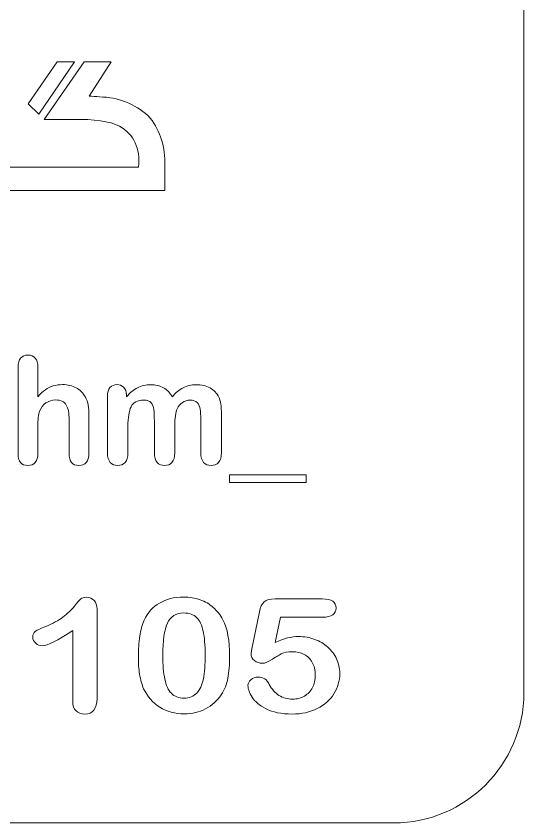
# Model space of a CAD drawing. Header units: millimetres. Extents: x -171.2 to -131.4, y -142.8 to -103.
# Drawn here: x -143.16 to -131.44, y -142.78 to -124.14 of the extents above; entities that cross this region are included whole.
import ezdxf

# ---------------------------------------------------------------- set-up
doc = ezdxf.new("R2010")
doc.units = ezdxf.units.MM
doc.header["$MEASUREMENT"] = 0
doc.layers.add('Layer 1', color=7, linetype='Continuous')

msp = doc.modelspace()

# ---------------------------------------------------------------- linework, layer by layer
at = {"layer": 'Layer 1', "color": 250, "lineweight": 9}
msp.add_open_spline([(-168.2402, -102.9757), (-168.2402, -102.9757), (-134.4402, -102.9757), (-134.4402, -102.9757), (-132.7902, -102.9757), (-131.4402, -104.3256), (-131.4402, -105.9756), (-131.4402, -105.9756), (-131.4402, -139.7758), (-131.4402, -139.7758), (-131.4402, -141.4258), (-132.7902, -142.7757), (-134.4402, -142.7757), (-134.4402, -142.7757), (-168.2402, -142.7757), (-168.2402, -142.7757), (-169.8902, -142.7757), (-171.2402, -141.4258), (-171.2402, -139.7758), (-171.2402, -139.7758), (-171.2402, -105.9756), (-171.2402, -105.9756), (-171.2402, -104.3256), (-169.8902, -102.9757), (-168.2402, -102.9757)], degree=3, knots=[0, 0, 0, 0, 0.125, 0.125, 0.125, 0.25, 0.25, 0.25, 0.375, 0.375, 0.375, 0.5, 0.5, 0.5, 0.625, 0.625, 0.625, 0.75, 0.75, 0.75, 0.875, 0.875, 0.875, 1, 1, 1, 1], dxfattribs=at)
at = {"layer": 'Layer 1', "lineweight": 9}
for points, knots in [([(-142.5125, -126.5319), (-142.5125, -126.5319), (-141.8442, -126.5265), (-141.8442, -126.5265), (-141.3615, -126.5159), (-141.0008, -126.5689), (-140.7727, -126.6803), (-140.4332, -126.8766), (-140.29, -127.1949), (-140.3325, -127.6298), (-140.3325, -127.6298), (-142.9762, -127.6298), (-142.9762, -127.6298), (-142.9762, -127.6298), (-143.1597, -127.6298), (-143.1597, -127.6298), (-143.1597, -127.6298), (-143.374, -127.6298), (-143.374, -127.6298), (-143.6604, -127.5979), (-143.7984, -127.4389), (-143.7879, -127.1471), (-143.7879, -127.1471), (-143.7878, -125.1739), (-143.7878, -125.1739), (-143.7878, -125.1739), (-144.4402, -125.1739), (-144.4402, -125.1739), (-144.4402, -125.1739), (-144.4402, -127.3965), (-144.4402, -127.3965), (-144.4296, -127.5449), (-144.4031, -127.6722), (-144.35, -127.7783), (-144.2228, -128.0382), (-144.0053, -128.1708), (-143.6923, -128.1708), (-143.6923, -128.1708), (-143.1491, -128.1708), (-143.1491, -128.1708), (-143.1491, -128.1708), (-142.9762, -128.1708), (-142.9762, -128.1708), (-142.9762, -128.1708), (-139.7278, -128.1708), (-139.7278, -128.1708), (-139.7278, -128.1708), (-139.7278, -127.5555), (-139.7278, -127.5555), (-139.7278, -127.5555), (-139.7278, -127.5184), (-139.7278, -127.5184), (-139.7278, -127.0941), (-139.8551, -126.7387), (-140.1096, -126.4416), (-140.4278, -126.1606), (-140.8045, -126.0173), (-141.2342, -126.0067), (-141.3137, -125.9961), (-141.3986, -125.9908), (-141.4729, -125.9908), (-141.4729, -125.9908), (-140.9637, -125.1952), (-140.9637, -125.1952), (-140.9637, -125.1952), (-141.5843, -125.1952), (-141.5843, -125.1952), (-141.5843, -125.1952), (-142.5125, -126.5319), (-142.5125, -126.5319)], [0, 0, 0, 0, 0.0434783, 0.0434783, 0.0434783, 0.0869565, 0.0869565, 0.0869565, 0.1304348, 0.1304348, 0.1304348, 0.173913, 0.173913, 0.173913, 0.2173913, 0.2173913, 0.2173913, 0.2608696, 0.2608696, 0.2608696, 0.3043478, 0.3043478, 0.3043478, 0.3478261, 0.3478261, 0.3478261, 0.3913043, 0.3913043, 0.3913043, 0.4347826, 0.4347826, 0.4347826, 0.4782609, 0.4782609, 0.4782609, 0.5217391, 0.5217391, 0.5217391, 0.5652174, 0.5652174, 0.5652174, 0.6086957, 0.6086957, 0.6086957, 0.6521739, 0.6521739, 0.6521739, 0.6956522, 0.6956522, 0.6956522, 0.7391304, 0.7391304, 0.7391304, 0.7826087, 0.7826087, 0.7826087, 0.826087, 0.826087, 0.826087, 0.8695652, 0.8695652, 0.8695652, 0.9130435, 0.9130435, 0.9130435, 0.9565217, 0.9565217, 0.9565217, 1, 1, 1, 1]), ([(-142.8838, -126.1658), (-142.8838, -126.1658), (-142.6345, -126.4098), (-142.6345, -126.4098), (-142.6345, -126.4098), (-141.8071, -125.1952), (-141.8071, -125.1952), (-141.8071, -125.1952), (-142.2101, -125.1952), (-142.2101, -125.1952), (-142.2101, -125.1952), (-142.8838, -126.1658), (-142.8838, -126.1658)], [0, 0, 0, 0, 0.25, 0.25, 0.25, 0.5, 0.5, 0.5, 0.75, 0.75, 0.75, 1, 1, 1, 1]), ([(-142.718, -132.0397), (-142.7594, -131.9949), (-142.8146, -131.9707), (-142.8869, -131.9707), (-142.9593, -131.9707), (-143.0144, -131.9949), (-143.0558, -132.0397), (-143.0937, -132.0879), (-143.1143, -132.1568), (-143.1143, -132.2498), (-143.1143, -132.2498), (-143.1143, -134.2417), (-143.1143, -134.2417), (-143.1143, -134.4277), (-143.0386, -134.5208), (-142.8869, -134.5208), (-142.8146, -134.5208), (-142.7594, -134.4967), (-142.718, -134.4485), (-142.6767, -134.4002), (-142.656, -134.3313), (-142.656, -134.2417), (-142.656, -134.2417), (-142.656, -133.6352), (-142.656, -133.6352), (-142.656, -133.4594), (-142.6423, -133.3388), (-142.6181, -133.2699), (-142.5871, -133.1872), (-142.5389, -133.1252), (-142.4734, -133.0769), (-142.4045, -133.0321), (-142.3321, -133.008), (-142.2494, -133.008), (-142.1288, -133.008), (-142.0461, -133.0459), (-142.0013, -133.1252), (-141.9565, -133.2044), (-141.9358, -133.3182), (-141.9358, -133.4663), (-141.9358, -133.4663), (-141.9358, -134.2417), (-141.9358, -134.2417), (-141.9358, -134.4277), (-141.86, -134.5208), (-141.7084, -134.5208), (-141.6394, -134.5208), (-141.5843, -134.4967), (-141.5395, -134.4485), (-141.4982, -134.4037), (-141.4775, -134.3347), (-141.4775, -134.2417), (-141.4775, -134.2417), (-141.4775, -133.363), (-141.4775, -133.363), (-141.4775, -133.2733), (-141.4844, -133.1941), (-141.4947, -133.1252), (-141.505, -133.0597), (-141.5292, -132.9976), (-141.5602, -132.9425), (-141.6119, -132.8495), (-141.6842, -132.7771), (-141.7739, -132.7254), (-141.8634, -132.6772), (-141.9668, -132.653), (-142.084, -132.653), (-142.1598, -132.653), (-142.2322, -132.6634), (-142.3011, -132.6841), (-142.3666, -132.7013), (-142.4285, -132.7323), (-142.4837, -132.7702), (-142.5423, -132.8115), (-142.5974, -132.8633), (-142.656, -132.9322), (-142.656, -132.9322), (-142.656, -132.2498), (-142.656, -132.2498), (-142.656, -132.1568), (-142.6767, -132.0879), (-142.718, -132.0397), (-142.718, -132.0397), (-142.718, -132.0397), (-142.718, -132.0397)], [0, 0, 0, 0, 0.0357143, 0.0357143, 0.0357143, 0.0714286, 0.0714286, 0.0714286, 0.1071429, 0.1071429, 0.1071429, 0.1428571, 0.1428571, 0.1428571, 0.1785714, 0.1785714, 0.1785714, 0.2142857, 0.2142857, 0.2142857, 0.25, 0.25, 0.25, 0.2857143, 0.2857143, 0.2857143, 0.3214286, 0.3214286, 0.3214286, 0.3571429, 0.3571429, 0.3571429, 0.3928571, 0.3928571, 0.3928571, 0.4285714, 0.4285714, 0.4285714, 0.4642857, 0.4642857, 0.4642857, 0.5, 0.5, 0.5, 0.5357143, 0.5357143, 0.5357143, 0.5714286, 0.5714286, 0.5714286, 0.6071429, 0.6071429, 0.6071429, 0.6428571, 0.6428571, 0.6428571, 0.6785714, 0.6785714, 0.6785714, 0.7142857, 0.7142857, 0.7142857, 0.75, 0.75, 0.75, 0.7857143, 0.7857143, 0.7857143, 0.8214286, 0.8214286, 0.8214286, 0.8571429, 0.8571429, 0.8571429, 0.8928571, 0.8928571, 0.8928571, 0.9285714, 0.9285714, 0.9285714, 0.9642857, 0.9642857, 0.9642857, 1, 1, 1, 1]), ([(-139.4443, -133.2113), (-139.4168, -133.1493), (-139.372, -133.101), (-139.3169, -133.0666), (-139.2651, -133.0287), (-139.2065, -133.0114), (-139.1446, -133.0114), (-139.0722, -133.0114), (-139.0136, -133.0321), (-138.9757, -133.0735), (-138.9412, -133.1114), (-138.9171, -133.163), (-138.9102, -133.2216), (-138.8999, -133.2802), (-138.8964, -133.3595), (-138.8964, -133.4594), (-138.8964, -133.4594), (-138.8964, -134.2314), (-138.8964, -134.2314), (-138.8964, -134.3278), (-138.8757, -134.4002), (-138.831, -134.4485), (-138.7862, -134.4967), (-138.7276, -134.5208), (-138.6586, -134.5208), (-138.5862, -134.5208), (-138.5311, -134.4967), (-138.4863, -134.4485), (-138.4416, -134.4002), (-138.4209, -134.3278), (-138.4209, -134.2314), (-138.4209, -134.2314), (-138.4209, -133.3353), (-138.4209, -133.3353), (-138.4209, -133.1561), (-138.4416, -133.0253), (-138.4794, -132.9425), (-138.5242, -132.8495), (-138.5932, -132.7806), (-138.6828, -132.7289), (-138.7758, -132.6806), (-138.8826, -132.6565), (-139.0067, -132.6565), (-139.117, -132.6565), (-139.2134, -132.6806), (-139.3031, -132.7254), (-139.3926, -132.7702), (-139.4754, -132.8391), (-139.5512, -132.9356), (-139.6063, -132.8426), (-139.6752, -132.7702), (-139.758, -132.7254), (-139.8406, -132.6806), (-139.9406, -132.6565), (-140.0543, -132.6565), (-140.1646, -132.6565), (-140.268, -132.6806), (-140.3575, -132.7254), (-140.4471, -132.7702), (-140.5333, -132.8391), (-140.6126, -132.9356), (-140.6126, -132.9356), (-140.6125, -132.8908), (-140.6125, -132.8908), (-140.6125, -132.815), (-140.6333, -132.7598), (-140.678, -132.7151), (-140.7193, -132.6737), (-140.771, -132.653), (-140.8331, -132.653), (-140.8986, -132.653), (-140.9503, -132.6772), (-140.9916, -132.722), (-141.0296, -132.7667), (-141.0502, -132.8322), (-141.0502, -132.9184), (-141.0502, -132.9184), (-141.0502, -134.2314), (-141.0502, -134.2314), (-141.0502, -134.3278), (-141.0296, -134.4002), (-140.9847, -134.4485), (-140.9399, -134.4967), (-140.8813, -134.5208), (-140.8124, -134.5208), (-140.7435, -134.5208), (-140.6849, -134.4967), (-140.6435, -134.4485), (-140.5987, -134.4002), (-140.5781, -134.3278), (-140.5781, -134.2314), (-140.5781, -134.2314), (-140.5781, -133.611), (-140.5781, -133.611), (-140.5781, -133.4181), (-140.554, -133.2699), (-140.5057, -133.1665), (-140.4575, -133.0631), (-140.361, -133.0114), (-140.2094, -133.0114), (-140.1335, -133.0114), (-140.0784, -133.0321), (-140.044, -133.0735), (-140.0095, -133.1148), (-139.9888, -133.1665), (-139.9785, -133.2285), (-139.9716, -133.294), (-139.9681, -133.3836), (-139.9681, -133.5007), (-139.9681, -133.5007), (-139.9681, -134.2314), (-139.9681, -134.2314), (-139.9681, -134.3278), (-139.9475, -134.4002), (-139.9026, -134.4485), (-139.8613, -134.4967), (-139.8027, -134.5208), (-139.7338, -134.5208), (-139.6615, -134.5208), (-139.6063, -134.4967), (-139.5615, -134.4485), (-139.5167, -134.4002), (-139.496, -134.3278), (-139.496, -134.2314), (-139.496, -134.2314), (-139.496, -133.6214), (-139.496, -133.6214), (-139.496, -133.425), (-139.4788, -133.2871), (-139.4443, -133.2113), (-139.4443, -133.2113), (-139.4443, -133.2113), (-139.4443, -133.2113)], [0, 0, 0, 0, 0.0227273, 0.0227273, 0.0227273, 0.0454545, 0.0454545, 0.0454545, 0.0681818, 0.0681818, 0.0681818, 0.0909091, 0.0909091, 0.0909091, 0.1136364, 0.1136364, 0.1136364, 0.1363636, 0.1363636, 0.1363636, 0.1590909, 0.1590909, 0.1590909, 0.1818182, 0.1818182, 0.1818182, 0.2045455, 0.2045455, 0.2045455, 0.2272727, 0.2272727, 0.2272727, 0.25, 0.25, 0.25, 0.2727273, 0.2727273, 0.2727273, 0.2954545, 0.2954545, 0.2954545, 0.3181818, 0.3181818, 0.3181818, 0.3409091, 0.3409091, 0.3409091, 0.3636364, 0.3636364, 0.3636364, 0.3863636, 0.3863636, 0.3863636, 0.4090909, 0.4090909, 0.4090909, 0.4318182, 0.4318182, 0.4318182, 0.4545455, 0.4545455, 0.4545455, 0.4772727, 0.4772727, 0.4772727, 0.5, 0.5, 0.5, 0.5227273, 0.5227273, 0.5227273, 0.5454545, 0.5454545, 0.5454545, 0.5681818, 0.5681818, 0.5681818, 0.5909091, 0.5909091, 0.5909091, 0.6136364, 0.6136364, 0.6136364, 0.6363636, 0.6363636, 0.6363636, 0.6590909, 0.6590909, 0.6590909, 0.6818182, 0.6818182, 0.6818182, 0.7045455, 0.7045455, 0.7045455, 0.7272727, 0.7272727, 0.7272727, 0.75, 0.75, 0.75, 0.7727273, 0.7727273, 0.7727273, 0.7954545, 0.7954545, 0.7954545, 0.8181818, 0.8181818, 0.8181818, 0.8409091, 0.8409091, 0.8409091, 0.8636364, 0.8636364, 0.8636364, 0.8863636, 0.8863636, 0.8863636, 0.9090909, 0.9090909, 0.9090909, 0.9318182, 0.9318182, 0.9318182, 0.9545455, 0.9545455, 0.9545455, 0.9772727, 0.9772727, 0.9772727, 1, 1, 1, 1]), ([(-136.4679, -134.9102), (-136.4679, -134.9102), (-136.4679, -134.7379), (-136.4679, -134.7379), (-136.4679, -134.7379), (-138.2323, -134.7379), (-138.2323, -134.7379), (-138.2323, -134.7379), (-138.2323, -134.9102), (-138.2323, -134.9102), (-138.2323, -134.9102), (-136.4679, -134.9102), (-136.4679, -134.9102)], [0, 0, 0, 0, 0.25, 0.25, 0.25, 0.5, 0.5, 0.5, 0.75, 0.75, 0.75, 1, 1, 1, 1]), ([(-141.7756, -140.1878), (-141.725, -140.2357), (-141.6575, -140.2614), (-141.5733, -140.2614), (-141.3836, -140.2614), (-141.2909, -140.1399), (-141.2909, -139.9006), (-141.2909, -139.9006), (-141.2909, -137.8424), (-141.2909, -137.8424), (-141.2909, -137.7577), (-141.312, -137.6877), (-141.3583, -137.6399), (-141.4005, -137.592), (-141.4595, -137.5662), (-141.5312, -137.5662), (-141.5986, -137.5662), (-141.6407, -137.5773), (-141.6618, -137.5994), (-141.687, -137.6215), (-141.7376, -137.6767), (-141.8135, -137.7724), (-141.8893, -137.8645), (-141.9778, -137.9492), (-142.0789, -138.0228), (-142.18, -138.1001), (-142.3108, -138.1701), (-142.4751, -138.24), (-142.5889, -138.2842), (-142.6647, -138.3211), (-142.7111, -138.3505), (-142.7532, -138.38), (-142.7743, -138.4241), (-142.7743, -138.4867), (-142.7743, -138.5383), (-142.7532, -138.5862), (-142.7068, -138.6266), (-142.6647, -138.6672), (-142.6141, -138.6856), (-142.5552, -138.6856), (-142.433, -138.6856), (-142.2011, -138.5678), (-141.8514, -138.3358), (-141.8514, -138.3358), (-141.8514, -139.9706), (-141.8514, -139.9706), (-141.8514, -140.0664), (-141.8261, -140.1399), (-141.7756, -140.1878), (-141.7756, -140.1878), (-141.7756, -140.1878), (-141.7756, -140.1878)], [0, 0, 0, 0, 0.0588235, 0.0588235, 0.0588235, 0.1176471, 0.1176471, 0.1176471, 0.1764706, 0.1764706, 0.1764706, 0.2352941, 0.2352941, 0.2352941, 0.2941176, 0.2941176, 0.2941176, 0.3529412, 0.3529412, 0.3529412, 0.4117647, 0.4117647, 0.4117647, 0.4705882, 0.4705882, 0.4705882, 0.5294118, 0.5294118, 0.5294118, 0.5882353, 0.5882353, 0.5882353, 0.6470588, 0.6470588, 0.6470588, 0.7058824, 0.7058824, 0.7058824, 0.7647059, 0.7647059, 0.7647059, 0.8235294, 0.8235294, 0.8235294, 0.8823529, 0.8823529, 0.8823529, 0.9411765, 0.9411765, 0.9411765, 1, 1, 1, 1]), ([(-138.3865, -138.0854), (-138.4454, -137.9713), (-138.5213, -137.8755), (-138.6098, -137.7982), (-138.6941, -137.7209), (-138.7952, -137.662), (-138.9132, -137.6215), (-139.0269, -137.581), (-139.1534, -137.5626), (-139.2967, -137.5626), (-139.5116, -137.5626), (-139.6927, -137.6068), (-139.8487, -137.6988), (-140.0046, -137.7872), (-140.1226, -137.9197), (-140.2027, -138.0928), (-140.249, -138.1959), (-140.2827, -138.3211), (-140.3038, -138.4646), (-140.3249, -138.6119), (-140.3376, -138.7739), (-140.3376, -138.9543), (-140.3376, -139.0943), (-140.3291, -139.2268), (-140.308, -139.3447), (-140.287, -139.4661), (-140.2574, -139.5766), (-140.2153, -139.676), (-140.131, -139.8565), (-140.0046, -140), (-139.8403, -140.1031), (-139.6759, -140.2063), (-139.4905, -140.2578), (-139.2798, -140.2578), (-139.0986, -140.2578), (-138.9342, -140.221), (-138.7868, -140.1437), (-138.6393, -140.0664), (-138.5171, -139.9559), (-138.4244, -139.8159), (-138.3485, -139.7018), (-138.2979, -139.5729), (-138.2727, -139.433), (-138.2432, -139.2894), (-138.2305, -139.1201), (-138.2305, -138.9249), (-138.2305, -138.564), (-138.2811, -138.2842), (-138.3865, -138.0854), (-138.3865, -138.0854), (-138.3865, -138.0854), (-138.3865, -138.0854)], [0, 0, 0, 0, 0.0588235, 0.0588235, 0.0588235, 0.1176471, 0.1176471, 0.1176471, 0.1764706, 0.1764706, 0.1764706, 0.2352941, 0.2352941, 0.2352941, 0.2941176, 0.2941176, 0.2941176, 0.3529412, 0.3529412, 0.3529412, 0.4117647, 0.4117647, 0.4117647, 0.4705882, 0.4705882, 0.4705882, 0.5294118, 0.5294118, 0.5294118, 0.5882353, 0.5882353, 0.5882353, 0.6470588, 0.6470588, 0.6470588, 0.7058824, 0.7058824, 0.7058824, 0.7647059, 0.7647059, 0.7647059, 0.8235294, 0.8235294, 0.8235294, 0.8823529, 0.8823529, 0.8823529, 0.9411765, 0.9411765, 0.9411765, 1, 1, 1, 1]), ([(-135.8486, -137.9675), (-135.798, -137.9308), (-135.7727, -137.8793), (-135.7727, -137.8166), (-135.7727, -137.673), (-135.8781, -137.603), (-136.093, -137.603), (-136.093, -137.603), (-137.1802, -137.603), (-137.1802, -137.603), (-137.2981, -137.603), (-137.3824, -137.6252), (-137.433, -137.673), (-137.4878, -137.7209), (-137.5216, -137.7946), (-137.5426, -137.8976), (-137.5426, -137.8976), (-137.7154, -138.7592), (-137.7154, -138.7592), (-137.728, -138.8329), (-137.7365, -138.877), (-137.7365, -138.8807), (-137.7364, -138.9359), (-137.7111, -138.9838), (-137.6564, -139.0243), (-137.6058, -139.0685), (-137.5468, -139.0906), (-137.4794, -139.0906), (-137.4162, -139.0906), (-137.3403, -139.0575), (-137.2434, -138.9949), (-137.1464, -138.9323), (-137.0748, -138.8881), (-137.0243, -138.8623), (-136.9737, -138.8365), (-136.8894, -138.8255), (-136.7715, -138.8255), (-136.6745, -138.8255), (-136.5902, -138.8439), (-136.5101, -138.8844), (-136.4301, -138.9249), (-136.3711, -138.9875), (-136.3247, -139.0685), (-136.2784, -139.1495), (-136.2531, -139.2489), (-136.2531, -139.363), (-136.2531, -139.4699), (-136.2742, -139.5655), (-136.3163, -139.6502), (-136.3627, -139.7349), (-136.4217, -139.7975), (-136.5017, -139.8454), (-136.5818, -139.8933), (-136.6745, -139.9191), (-136.7799, -139.9191), (-136.8936, -139.9191), (-136.999, -139.8895), (-137.0917, -139.8307), (-137.1844, -139.7718), (-137.2602, -139.6871), (-137.3151, -139.5803), (-137.3698, -139.4661), (-137.4583, -139.4073), (-137.5721, -139.4073), (-137.6395, -139.4073), (-137.6943, -139.4256), (-137.7406, -139.4699), (-137.7828, -139.5103), (-137.8081, -139.5546), (-137.8081, -139.6024), (-137.8081, -139.6797), (-137.7744, -139.7681), (-137.7111, -139.8712), (-137.6479, -139.9743), (-137.5384, -140.0626), (-137.3867, -140.1437), (-137.235, -140.221), (-137.0327, -140.2614), (-136.7883, -140.2614), (-136.5691, -140.2614), (-136.3753, -140.221), (-136.2068, -140.1363), (-136.0382, -140.0516), (-135.9118, -139.9374), (-135.8233, -139.7975), (-135.7348, -139.6539), (-135.6884, -139.4956), (-135.6884, -139.3226), (-135.6884, -139.201), (-135.7137, -139.0906), (-135.7643, -138.9875), (-135.8106, -138.8807), (-135.8781, -138.7924), (-135.9665, -138.715), (-136.0508, -138.6377), (-136.152, -138.5788), (-136.2657, -138.5383), (-136.3795, -138.4941), (-136.506, -138.472), (-136.6366, -138.472), (-136.8009, -138.472), (-136.9821, -138.5162), (-137.1759, -138.6083), (-137.1759, -138.6083), (-137.058, -138.0265), (-137.058, -138.0265), (-137.058, -138.0265), (-136.0803, -138.0265), (-136.0803, -138.0265), (-135.9792, -138.0265), (-135.9033, -138.0081), (-135.8486, -137.9676), (-135.8486, -137.9676), (-135.8486, -137.9675), (-135.8486, -137.9675)], [0, 0, 0, 0, 0.0263158, 0.0263158, 0.0263158, 0.0526316, 0.0526316, 0.0526316, 0.0789474, 0.0789474, 0.0789474, 0.1052632, 0.1052632, 0.1052632, 0.1315789, 0.1315789, 0.1315789, 0.1578947, 0.1578947, 0.1578947, 0.1842105, 0.1842105, 0.1842105, 0.2105263, 0.2105263, 0.2105263, 0.2368421, 0.2368421, 0.2368421, 0.2631579, 0.2631579, 0.2631579, 0.2894737, 0.2894737, 0.2894737, 0.3157895, 0.3157895, 0.3157895, 0.3421053, 0.3421053, 0.3421053, 0.3684211, 0.3684211, 0.3684211, 0.3947368, 0.3947368, 0.3947368, 0.4210526, 0.4210526, 0.4210526, 0.4473684, 0.4473684, 0.4473684, 0.4736842, 0.4736842, 0.4736842, 0.5, 0.5, 0.5, 0.5263158, 0.5263158, 0.5263158, 0.5526316, 0.5526316, 0.5526316, 0.5789474, 0.5789474, 0.5789474, 0.6052632, 0.6052632, 0.6052632, 0.6315789, 0.6315789, 0.6315789, 0.6578947, 0.6578947, 0.6578947, 0.6842105, 0.6842105, 0.6842105, 0.7105263, 0.7105263, 0.7105263, 0.7368421, 0.7368421, 0.7368421, 0.7631579, 0.7631579, 0.7631579, 0.7894737, 0.7894737, 0.7894737, 0.8157895, 0.8157895, 0.8157895, 0.8421053, 0.8421053, 0.8421053, 0.8684211, 0.8684211, 0.8684211, 0.8947368, 0.8947368, 0.8947368, 0.9210526, 0.9210526, 0.9210526, 0.9473684, 0.9473684, 0.9473684, 0.9736842, 0.9736842, 0.9736842, 1, 1, 1, 1]), ([(-138.8373, -139.4477), (-138.8669, -139.5913), (-138.9174, -139.7018), (-138.989, -139.7791), (-139.0607, -139.8565), (-139.1576, -139.8933), (-139.284, -139.8933), (-139.4062, -139.8933), (-139.5032, -139.8565), (-139.5748, -139.7828), (-139.6464, -139.7092), (-139.697, -139.5987), (-139.7265, -139.4551), (-139.7559, -139.3115), (-139.7729, -139.1274), (-139.7729, -138.9028), (-139.7729, -138.5714), (-139.7391, -138.3247), (-139.6675, -138.1664), (-139.5959, -138.0081), (-139.4694, -137.9271), (-139.2883, -137.9271), (-139.1618, -137.9271), (-139.0649, -137.9639), (-138.9933, -138.0339), (-138.9217, -138.1038), (-138.871, -138.2106), (-138.8415, -138.3505), (-138.812, -138.4904), (-138.7952, -138.6709), (-138.7952, -138.8881), (-138.7952, -139.1201), (-138.8079, -139.3078), (-138.8374, -139.4477), (-138.8374, -139.4477), (-138.8373, -139.4477), (-138.8373, -139.4477)], [0, 0, 0, 0, 0.0833333, 0.0833333, 0.0833333, 0.1666667, 0.1666667, 0.1666667, 0.25, 0.25, 0.25, 0.3333333, 0.3333333, 0.3333333, 0.4166667, 0.4166667, 0.4166667, 0.5, 0.5, 0.5, 0.5833333, 0.5833333, 0.5833333, 0.6666667, 0.6666667, 0.6666667, 0.75, 0.75, 0.75, 0.8333333, 0.8333333, 0.8333333, 0.9166667, 0.9166667, 0.9166667, 1, 1, 1, 1])]:
    msp.add_open_spline(points, degree=3, knots=knots, dxfattribs=at)

doc.saveas('drawing.dxf')
